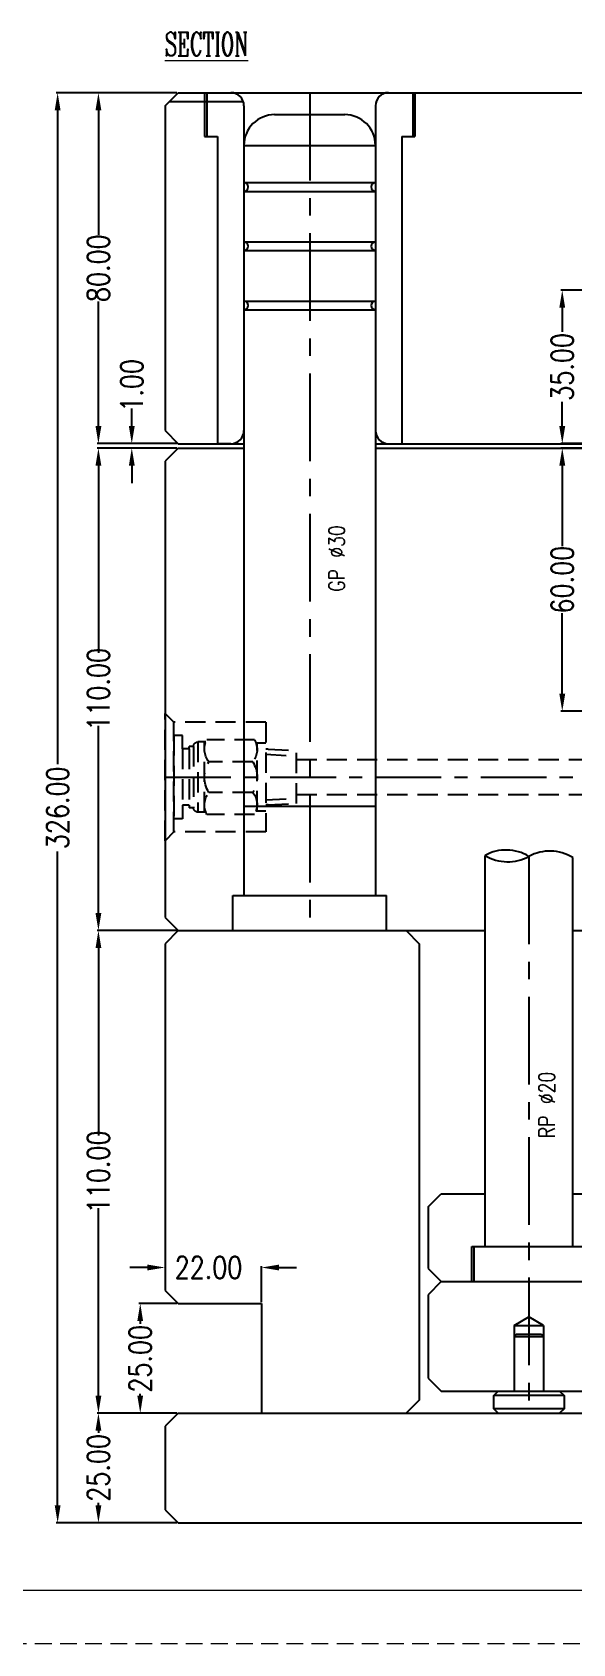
# Model space of a CAD drawing. Header units: millimetres. Extents: x 27300 to 28436, y -21252 to -20448.
# Drawn here: x 27703.4 to 27826.7, y -21251.8 to -20884.4 of the extents above; entities that cross this region are included whole.
import ezdxf

# ---------------------------------------------------------------- set-up
doc = ezdxf.new("R2010")
doc.units = ezdxf.units.MM
doc.header["$LTSCALE"] = 8
for name, pattern in [('CENTER', [2, 1.25, -0.25, 0.25, -0.25]), ('DASHED', [0.75, 0.5, -0.25]), ('HIDDEN', [0.375, 0.25, -0.125])]:
    doc.linetypes.add(name, pattern=pattern)
doc.layers.get('DEFPOINTS').update_dxf_attribs({"color": 6})
doc.layers.add('dim', color=3, linetype='Continuous', lineweight=15)
doc.layers.add('MBOM-ASSIS-LAYER', color=71, linetype='Continuous', lineweight=9)
doc.layers.add('text', color=7, linetype='Continuous')
doc.layers.add('WT', color=4, linetype='Continuous')
doc.styles.add('ROMANC', font='RomanC.ttf', dxfattribs={"width": 0.8, "height": 7})
doc.styles.get("Standard").update_dxf_attribs({"font": 'txt.shx', "width": 0.8, "bigfont": 'chineset.shx'})
doc.dimstyles.new('ISO-25', dxfattribs={"dimtxt": 5, "dimasz": 4, "dimexe": 0.3, "dimexo": 0.3, "dimtad": 0, "dimzin": 1, "dimdsep": 46, "dimtxsty": 'Standard', "dimcen": 0, "dimclrd": 3, "dimclre": 3, "dimclrt": 3, "dimazin": 0, "dimtfac": 1, "dimtofl": 0, "dimtmove": 0, "dimatfit": 0, "dimfxl": 0, "dimarcsym": 0})

# ---------------------------------------------------------------- blocks, each defined once
blk = doc.blocks.new('*D26352')
at = {"layer": 'DEFPOINTS', "color": 0}
for p in [(27726.08, -20978.23), (27736.66, -20978.23), (27736.66, -20979.23)]:
    blk.add_point(p, dxfattribs=at)
at = {"layer": 'dim', "color": 3, "lineweight": -2}
for p, q in [((27726.08, -20974.23), (27726.08, -20970.23)), ((27736.36, -20978.23), (27725.78, -20978.23)), ((27736.36, -20979.23), (27725.78, -20979.23)), ((27726.08, -20983.23), (27726.08, -20987.23))]:
    blk.add_line(p, q, dxfattribs=at)
at = {"layer": 'dim', "color": 3}
for points in [[(27725.42, -20974.23), (27726.75, -20974.23), (27726.08, -20978.23)], [(27726.75, -20983.23), (27725.42, -20983.23), (27726.08, -20979.23)]]:
    blk.add_solid(points, dxfattribs=at)
at = {"layer": 'dim', "color": 3, "insert": (27726.08, -20964.94), "char_height": 5, "attachment_point": 5, "rotation": 90}
blk.add_mtext('1.00', dxfattribs=at)
blk = doc.blocks.new('*D26353')
at = {"layer": 'DEFPOINTS', "color": 0}
for p in [(27718.47, -20898.23), (27736.66, -20898.23), (27736.66, -20978.23)]:
    blk.add_point(p, dxfattribs=at)
at = {"layer": 'dim', "color": 3, "lineweight": -2}
for p, q in [((27736.36, -20898.23), (27718.17, -20898.23)), ((27718.47, -20902.23), (27718.47, -20930.61)), ((27718.47, -20974.23), (27718.47, -20945.86)), ((27736.36, -20978.23), (27718.17, -20978.23))]:
    blk.add_line(p, q, dxfattribs=at)
at = {"layer": 'dim', "color": 3}
for points in [[(27719.14, -20902.23), (27717.81, -20902.23), (27718.47, -20898.23)], [(27717.81, -20974.23), (27719.14, -20974.23), (27718.47, -20978.23)]]:
    blk.add_solid(points, dxfattribs=at)
at = {"layer": 'dim', "color": 3, "insert": (27718.47, -20938.23), "char_height": 5, "attachment_point": 5, "rotation": 90}
blk.add_mtext('80.00', dxfattribs=at)
blk = doc.blocks.new('*D26354')
at = {"layer": 'DEFPOINTS', "color": 0}
for p in [(27718.47, -20979.23), (27736.66, -20979.23), (27736.66, -21089.23)]:
    blk.add_point(p, dxfattribs=at)
at = {"layer": 'dim', "color": 3, "lineweight": -2}
for p, q in [((27736.36, -20979.23), (27718.17, -20979.23)), ((27718.47, -20983.23), (27718.47, -21025.94)), ((27718.47, -21085.23), (27718.47, -21042.52)), ((27736.36, -21089.23), (27718.17, -21089.23))]:
    blk.add_line(p, q, dxfattribs=at)
at = {"layer": 'dim', "color": 3}
for points in [[(27719.14, -20983.23), (27717.81, -20983.23), (27718.47, -20979.23)], [(27717.81, -21085.23), (27719.14, -21085.23), (27718.47, -21089.23)]]:
    blk.add_solid(points, dxfattribs=at)
at = {"layer": 'dim', "color": 3, "insert": (27718.47, -21034.23), "char_height": 5, "attachment_point": 5, "rotation": 90}
blk.add_mtext('110.00', dxfattribs=at)
blk = doc.blocks.new('*D26355')
at = {"layer": 'DEFPOINTS', "color": 0}
for p in [(27718.47, -21089.23), (27736.66, -21089.23), (27736.66, -21199.23)]:
    blk.add_point(p, dxfattribs=at)
at = {"layer": 'dim', "color": 3, "lineweight": -2}
for p, q in [((27736.36, -21089.23), (27718.17, -21089.23)), ((27718.47, -21093.23), (27718.47, -21135.94)), ((27718.47, -21195.23), (27718.47, -21152.52)), ((27736.36, -21199.23), (27718.17, -21199.23))]:
    blk.add_line(p, q, dxfattribs=at)
at = {"layer": 'dim', "color": 3}
for points in [[(27719.14, -21093.23), (27717.81, -21093.23), (27718.47, -21089.23)], [(27717.81, -21195.23), (27719.14, -21195.23), (27718.47, -21199.23)]]:
    blk.add_solid(points, dxfattribs=at)
at = {"layer": 'dim', "color": 3, "insert": (27718.47, -21144.23), "char_height": 5, "attachment_point": 5, "rotation": 90}
blk.add_mtext('110.00', dxfattribs=at)
blk = doc.blocks.new('*D26356')
at = {"layer": 'DEFPOINTS', "color": 0}
for p in [(27718.47, -21199.23), (27736.66, -21199.23), (27736.66, -21224.23)]:
    blk.add_point(p, dxfattribs=at)
at = {"layer": 'dim', "color": 3, "lineweight": -2}
for p, q in [((27736.36, -21199.23), (27718.17, -21199.23)), ((27718.47, -21203.23), (27718.47, -21203.75)), ((27718.47, -21220.23), (27718.47, -21219.67)), ((27736.36, -21224.23), (27718.17, -21224.23))]:
    blk.add_line(p, q, dxfattribs=at)
at = {"layer": 'dim', "color": 3}
for points in [[(27719.14, -21203.23), (27717.81, -21203.23), (27718.47, -21199.23)], [(27717.81, -21220.23), (27719.14, -21220.23), (27718.47, -21224.23)]]:
    blk.add_solid(points, dxfattribs=at)
at = {"layer": 'dim', "color": 3, "insert": (27718.47, -21211.71), "char_height": 5, "attachment_point": 5, "rotation": 90}
blk.add_mtext('25.00', dxfattribs=at)
blk = doc.blocks.new('*D26357')
at = {"layer": 'DEFPOINTS', "color": 0}
for p in [(27709.17, -20898.23), (27736.66, -20898.23), (27736.66, -21224.23)]:
    blk.add_point(p, dxfattribs=at)
at = {"layer": 'dim', "color": 3, "lineweight": -2}
for p, q in [((27736.36, -20898.23), (27708.87, -20898.23)), ((27709.17, -20902.23), (27709.17, -21051.27)), ((27709.17, -21220.23), (27709.17, -21071.19)), ((27736.36, -21224.23), (27708.87, -21224.23))]:
    blk.add_line(p, q, dxfattribs=at)
at = {"layer": 'dim', "color": 3}
for points in [[(27709.84, -20902.23), (27708.51, -20902.23), (27709.17, -20898.23)], [(27708.51, -21220.23), (27709.84, -21220.23), (27709.17, -21224.23)]]:
    blk.add_solid(points, dxfattribs=at)
at = {"layer": 'dim', "color": 3, "insert": (27709.17, -21061.23), "char_height": 5, "attachment_point": 5, "rotation": 90}
blk.add_mtext('326.00', dxfattribs=at)
blk = doc.blocks.new('*D26358')
at = {"layer": 'DEFPOINTS', "color": 0}
for p in [(27728.01, -21174.23), (27736.66, -21174.23), (27736.66, -21199.23)]:
    blk.add_point(p, dxfattribs=at)
at = {"layer": 'dim', "color": 3, "lineweight": -2}
for p, q in [((27736.36, -21174.23), (27727.71, -21174.23)), ((27728.01, -21178.23), (27728.01, -21178.88)), ((27728.01, -21195.23), (27728.01, -21194.8)), ((27736.36, -21199.23), (27727.71, -21199.23))]:
    blk.add_line(p, q, dxfattribs=at)
at = {"layer": 'dim', "color": 3}
for points in [[(27728.67, -21178.23), (27727.34, -21178.23), (27728.01, -21174.23)], [(27727.34, -21195.23), (27728.67, -21195.23), (27728.01, -21199.23)]]:
    blk.add_solid(points, dxfattribs=at)
at = {"layer": 'dim', "color": 3, "insert": (27728.01, -21186.84), "char_height": 5, "attachment_point": 5, "rotation": 90}
blk.add_mtext('25.00', dxfattribs=at)
blk = doc.blocks.new('*D26368')
at = {"layer": 'DEFPOINTS', "color": 0}
for p in [(27733.66, -21166.03), (27755.66, -21166.03), (27755.66, -21174.23)]:
    blk.add_point(p, dxfattribs=at)
at = {"layer": 'dim', "color": 3, "lineweight": -2}
for p, q in [((27729.66, -21166.03), (27725.66, -21166.03)), ((27733.66, -21165.73), (27733.66, -21165.73)), ((27755.66, -21173.93), (27755.66, -21165.73)), ((27759.66, -21166.03), (27763.66, -21166.03))]:
    blk.add_line(p, q, dxfattribs=at)
at = {"layer": 'dim', "color": 3}
for points in [[(27729.66, -21166.69), (27729.66, -21165.36), (27733.66, -21166.03)], [(27759.66, -21165.36), (27759.66, -21166.69), (27755.66, -21166.03)]]:
    blk.add_solid(points, dxfattribs=at)
at = {"layer": 'dim', "color": 3, "insert": (27743.58, -21166.03), "char_height": 5, "attachment_point": 5}
blk.add_mtext('22.00', dxfattribs=at)
blk = doc.blocks.new('*D26513')
at = {"layer": 'DEFPOINTS', "color": 0}
for p in [(27838.66, -20943.23), (27824.26, -20978.23), (27838.66, -20978.23)]:
    blk.add_point(p, dxfattribs=at)
at = {"layer": 'dim', "color": 3, "lineweight": -2}
for p, q in [((27838.36, -20943.23), (27823.96, -20943.23)), ((27824.26, -20947.23), (27824.26, -20952.77)), ((27824.26, -20974.23), (27824.26, -20968.69)), ((27838.36, -20978.23), (27823.96, -20978.23))]:
    blk.add_line(p, q, dxfattribs=at)
at = {"layer": 'dim', "color": 3}
for points in [[(27824.93, -20947.23), (27823.59, -20947.23), (27824.26, -20943.23)], [(27823.59, -20974.23), (27824.93, -20974.23), (27824.26, -20978.23)]]:
    blk.add_solid(points, dxfattribs=at)
at = {"layer": 'dim', "color": 3, "insert": (27824.26, -20960.73), "char_height": 5, "attachment_point": 5, "rotation": 90}
blk.add_mtext('35.00', dxfattribs=at)
blk = doc.blocks.new('*D26514')
at = {"layer": 'DEFPOINTS', "color": 0}
for p in [(27824.26, -20979.23), (27838.66, -20979.23), (27838.66, -21039.23)]:
    blk.add_point(p, dxfattribs=at)
at = {"layer": 'dim', "color": 3, "lineweight": -2}
for p, q in [((27838.36, -20979.23), (27823.96, -20979.23)), ((27824.26, -20983.23), (27824.26, -21001.61)), ((27824.26, -21035.23), (27824.26, -21016.86)), ((27838.36, -21039.23), (27823.96, -21039.23))]:
    blk.add_line(p, q, dxfattribs=at)
at = {"layer": 'dim', "color": 3}
for points in [[(27824.93, -20983.23), (27823.59, -20983.23), (27824.26, -20979.23)], [(27823.59, -21035.23), (27824.93, -21035.23), (27824.26, -21039.23)]]:
    blk.add_solid(points, dxfattribs=at)
at = {"layer": 'dim', "color": 3, "insert": (27824.26, -21009.23), "char_height": 5, "attachment_point": 5, "rotation": 90}
blk.add_mtext('60.00', dxfattribs=at)
blk = doc.blocks.new('20100617.142056')
at = {"layer": 'MBOM-ASSIS-LAYER'}
blk.add_line((-12.7, 12.7), (-1176.3, 12.7), dxfattribs=at)
at = {"layer": 'MBOM-ASSIS-LAYER', "linetype": 'DASHED'}
blk.add_line((0, 0), (-1189, 0), dxfattribs=at)
blk = doc.blocks.new('20160903.151524')
at = {"layer": 'WT', "color": 125, "linetype": 'HIDDEN', "ltscale": 2.3}
for p, q in [((-6.35, 23.56), (-6.01, 30)), ((-6.01, 30), (6.01, 30)), ((-5.19, 23), (-4.82, 30)), ((5.19, 23), (4.82, 30)), ((6.35, 23.56), (6.01, 30)), ((12.5, 23), (-12.5, 23)), ((-12.5, 23), (-12.5, 2)), ((-7.75, 23), (-7.75, 20.77)), ((-6.35, 23.56), (-6.35, 23)), ((6.35, 23.56), (6.35, 23)), ((7.75, 23), (7.75, 20.77)), ((12.5, 23), (12.5, 2)), ((-8.5, 20.43), (-8.5, 9.57)), ((-7.75, 21), (7.75, 21)), ((-3.5, 20.01), (-3.5, 9.99)), ((3.5, 20.01), (3.5, 9.99)), ((8.5, 20.43), (8.5, 9.57)), ((-8, 9.33), (-8, 7.51)), ((-8, 9), (8, 9)), ((8, 7.51), (-8, 7.51)), ((8, 9.33), (8, 7.51)), ((-9.5, 4.01), (-9.5, 2)), ((-6.4, 4.01), (-9.5, 4.01)), ((7, 6.51), (-7, 6.51)), ((-7, 6.51), (-7, 5.51)), ((-6.4, 5.51), (-7, 5.51)), ((-6.4, 5.51), (-7, 5.51)), ((6.4, 5.51), (-6.4, 5.51)), ((-6.4, 5.51), (-6.4, 4.01)), ((6.4, 4.01), (-6.4, 4.01)), ((6.4, 5.51), (6.4, 4.01)), ((6.4, 5.51), (7, 5.51)), ((6.4, 5.51), (7, 5.51)), ((6.4, 4.01), (9.5, 4.01)), ((7, 6.51), (7, 5.51)), ((9.5, 4.01), (9.5, 2)), ((-12.5, 2), (-14.5, 0)), ((-14.5, 0), (14.5, 0)), ((-12.5, 2), (12.5, 2)), ((9.5, 2), (-9.5, 2)), ((12.5, 2), (14.5, 0))]:
    blk.add_line(p, q, dxfattribs=at)
at = {"layer": 'WT', "color": 125, "linetype": 'CENTER', "ltscale": 1.5}
blk.add_line((0, 0), (0, 30), dxfattribs=at)
at = {"layer": 'WT', "color": 125, "linetype": 'HIDDEN', "ltscale": 2.3}
for centre, radius, start, end in [((-6.32, 16.53), 4.47, 50.9817, 119.248), ((0, 14.34), 6.66, 58.3016, 121.6984), ((6.32, 16.53), 4.47, 60.752, 129.0183), ((-6.32, 13.47), 4.47, 240.752, 309.0183), ((-7, 7.51), 1, 180, 270), ((0, 15.66), 6.66, 238.3016, 301.6984), ((6.32, 13.47), 4.47, 230.9817, 299.248), ((7, 7.51), 1, 270, 0)]:
    blk.add_arc(centre, radius, start, end, dxfattribs=at)

msp = doc.modelspace()

# ---------------------------------------------------------------- linework, layer by layer
at = {"linetype": 'Continuous'}
for p, q in [((27733.661, -20901.231), (27736.661, -20898.231)), ((27736.661, -20898.231), (28030.661, -20898.231)), ((27742.661, -20898.231), (27742.661, -20908.231)), ((27743.161, -20898.231), (27743.161, -20908.231)), ((27790.161, -20898.231), (27790.161, -20908.231)), ((27790.661, -20898.231), (27790.661, -20908.231)), ((27733.661, -20901.231), (27733.661, -20975.231)), ((27734.661, -20900.231), (27751.49, -20900.231)), ((27751.661, -20901.231), (27751.661, -21081.231)), ((27781.661, -20901.231), (27781.661, -21081.231)), ((27742.661, -20908.231), (27745.661, -20908.231)), ((27745.661, -20908.231), (27745.661, -20978.231)), ((27787.661, -20908.231), (27787.661, -20978.231)), ((27787.661, -20908.231), (27790.661, -20908.231)), ((27751.661, -20918.717), (27781.661, -20918.717)), ((27751.661, -20920.717), (27781.661, -20920.717)), ((27751.661, -20932.217), (27781.661, -20932.217)), ((27751.661, -20934.217), (27781.661, -20934.217)), ((27751.661, -20945.717), (27781.661, -20945.717)), ((27751.661, -20947.717), (27781.661, -20947.717)), ((27733.661, -20975.231), (27736.661, -20978.231)), ((27736.661, -20979.231), (27733.661, -20982.231)), ((27736.661, -20978.231), (27751.661, -20978.231)), ((27736.661, -20979.231), (27751.661, -20979.231)), ((27781.661, -20978.231), (27838.661, -20978.231)), ((27781.661, -20979.231), (27838.661, -20979.231)), ((27733.661, -20982.231), (27733.661, -21086.231)), ((27733.661, -21086.231), (27736.661, -21089.231)), ((27736.661, -21089.231), (27733.661, -21092.231)), ((27736.661, -21089.231), (27806.661, -21089.231)), ((27788.661, -21089.231), (27791.661, -21092.231)), ((27826.661, -21089.231), (27996.661, -21089.231)), ((27733.661, -21092.231), (27733.661, -21171.231)), ((27791.661, -21092.231), (27791.661, -21196.231)), ((27793.661, -21152.231), (27796.661, -21149.231)), ((27793.661, -21152.231), (27793.661, -21166.231)), ((27796.661, -21149.231), (27806.661, -21149.231)), ((27826.661, -21149.231), (27970.661, -21149.231)), ((27793.661, -21166.231), (27796.661, -21169.231)), ((27796.661, -21169.231), (27793.661, -21172.231)), ((27796.661, -21169.231), (27970.661, -21169.231)), ((27733.661, -21171.231), (27736.661, -21174.231)), ((27736.661, -21174.231), (27755.661, -21174.231)), ((27755.661, -21174.231), (27755.661, -21199.231)), ((27793.661, -21172.231), (27793.661, -21191.231)), ((27813.311, -21179.231), (27816.661, -21177.297)), ((27820.011, -21179.231), (27816.661, -21177.297)), ((27813.311, -21179.231), (27820.011, -21179.231)), ((27813.311, -21179.231), (27813.311, -21194.231)), ((27813.811, -21181.231), (27813.311, -21181.731)), ((27813.811, -21181.231), (27819.511, -21181.231)), ((27819.511, -21181.231), (27820.011, -21181.731)), ((27820.011, -21179.231), (27820.011, -21194.231)), ((27813.311, -21181.731), (27820.011, -21181.731)), ((27793.661, -21191.231), (27796.661, -21194.231)), ((27791.661, -21196.231), (27788.661, -21199.231)), ((27796.661, -21194.231), (27970.661, -21194.231)), ((27808.661, -21195.231), (27809.661, -21194.231)), ((27808.661, -21198.231), (27808.661, -21195.231)), ((27824.661, -21195.231), (27808.661, -21195.231)), ((27809.661, -21194.231), (27823.661, -21194.231)), ((27823.661, -21194.231), (27824.661, -21195.231)), ((27824.661, -21195.231), (27824.661, -21198.231)), ((27736.661, -21199.231), (27733.661, -21202.231)), ((27736.661, -21199.231), (27996.661, -21199.231)), ((27824.661, -21198.231), (27808.661, -21198.231)), ((27809.661, -21199.231), (27808.661, -21198.231)), ((27809.661, -21199.231), (27823.661, -21199.231)), ((27824.661, -21198.231), (27823.661, -21199.231)), ((27733.661, -21202.231), (27733.661, -21221.231)), ((27733.661, -21221.231), (27736.661, -21224.231)), ((27736.661, -21224.231), (28030.661, -21224.231))]:
    msp.add_line(p, q, dxfattribs=at)
at = {"linetype": 'CENTER', "ltscale": 2}
for p, q in [((27766.661, -20898.231), (27766.661, -21089.231)), ((27816.661, -21072.32), (27816.661, -21199.231))]:
    msp.add_line(p, q, dxfattribs=at)
for p, q in [((27758.661, -20903.231), (27774.661, -20903.231)), ((27751.661, -20910.231), (27781.661, -20910.231)), ((27748.476, -20978.231), (27745.664, -20978.231)), ((27748.661, -20978.231), (27745.664, -20978.231)), ((27784.661, -20978.231), (27787.659, -20978.231)), ((27751.661, -21060.831), (27781.661, -21060.831)), ((27806.661, -21161.231), (27806.661, -21072.076)), ((27826.661, -21161.231), (27826.661, -21072.564)), ((27749.161, -21081.231), (27784.161, -21081.231)), ((27749.161, -21089.231), (27749.161, -21081.231)), ((27784.161, -21089.231), (27784.161, -21081.231)), ((27749.161, -21089.231), (27784.161, -21089.231)), ((27803.661, -21169.231), (27803.661, -21161.231)), ((27803.661, -21161.231), (27829.661, -21161.231)), ((27804.161, -21169.231), (27804.161, -21161.231)), ((27803.661, -21169.231), (27829.661, -21169.231))]:
    msp.add_line(p, q)
at = {"linetype": 'Continuous'}
for centre, radius, start, end in [((27748.661, -20901.231), 3, 0, 90), ((27784.661, -20901.231), 3, 90, 180), ((27751.661, -20919.717), 1, 270, 90), ((27781.661, -20919.717), 1, 90, 270), ((27751.661, -20933.217), 1, 270, 90), ((27781.661, -20933.217), 1, 90, 270), ((27751.661, -20946.717), 1, 270, 90), ((27781.661, -20946.717), 1, 90, 270)]:
    msp.add_arc(centre, radius, start, end, dxfattribs=at)
for centre, radius, start, end in [((27758.661, -20910.231), 7, 90, 180), ((27774.661, -20910.231), 7, 0, 90), ((27748.661, -20975.231), 3, 270, 0), ((27784.661, -20975.231), 3, 180, 270), ((27811.45, -21080.855), 10, 58.59417, 118.61382), ((27821.45, -21081.099), 10, 58.59417, 118.61382), ((27811.872, -21063.541), 10, 238.59417, 298.61382)]:
    msp.add_arc(centre, radius, start, end)
at = {"layer": 'WT', "color": 125, "linetype": 'HIDDEN', "ltscale": 2.3}
for p, q in [((27763.661, -21050.231), (27859.661, -21050.231)), ((27763.661, -21058.231), (27865.661, -21058.231))]:
    msp.add_line(p, q, dxfattribs=at)
at = {"layer": 'WT', "color": 125, "linetype": 'CENTER', "ltscale": 1.5}
msp.add_line((27733.661, -21054.231), (27863.661, -21054.231), dxfattribs=at)

# ---------------------------------------------------------------- block references
at = {"layer": 'MBOM-ASSIS-LAYER', "xscale": 0.9558652676625827, "yscale": 0.9558652676625827, "zscale": 0.9558652676625827}
msp.add_blockref('20100617.142056', (28436.188, -21251.797), dxfattribs=at)
at = {"layer": 'WT', "xscale": -0.9999999999999996, "rotation": -90}
msp.add_blockref('20160903.151524', (27733.661, -21054.231), dxfattribs=at)

# ---------------------------------------------------------------- texts
at = {"layer": 'dim', "style": 'ROMANC', "width": 0.6}
msp.add_text('%%uSECTION', height=5.4, dxfattribs=at).set_placement((27733.613, -20889.842))
at = {"layer": 'text', "char_height": 3.6, "attachment_point": 1, "rotation": 90}
for s, insert, width in [('GP %%c30', (27771.018, -21011.994), 25.66758), ('RP %%c20', (27818.929, -21136.554), 26.6093)]:
    msp.add_mtext(s, dxfattribs=dict(at, insert=insert, width=width))

# ---------------------------------------------------------------- dimensions: what is measured, and where the dimension line sits
at = {"layer": 'dim'}
for base, p1, p2, picture, middle in [((27709.172, -20898.231), (27736.661, -21224.231), (27736.661, -20898.231), '*D26357', (27709.172, -21061.231)), ((27728.008, -21174.231), (27736.661, -21199.231), (27736.661, -21174.231), '*D26358', (27728.008, -21186.839)), ((27718.473, -21199.231), (27736.661, -21224.231), (27736.661, -21199.231), '*D26356', (27718.473, -21211.711))]:
    dim = msp.add_linear_dim(base=base, p1=p1, p2=p2, angle=90, dimstyle='ISO-25', dxfattribs=at)
    dim.commit()
    dim.dimension.update_dxf_attribs({"geometry": picture, "text_midpoint": middle, "dimtype": 160})
for base, p1, p2, picture, middle in [((27718.473, -20898.231), (27736.661, -20978.231), (27736.661, -20898.231), '*D26353', (27718.473, -20938.231)), ((27824.26, -20978.231), (27838.661, -20943.231), (27838.661, -20978.231), '*D26513', (27824.26, -20960.731)), ((27726.083, -20978.231), (27736.661, -20979.231), (27736.661, -20978.231), '*D26352', (27726.083, -20964.939)), ((27718.473, -20979.231), (27736.661, -21089.231), (27736.661, -20979.231), '*D26354', (27718.473, -21034.231)), ((27824.26, -20979.231), (27838.661, -21039.231), (27838.661, -20979.231), '*D26514', (27824.26, -21009.231)), ((27718.473, -21089.231), (27736.661, -21199.231), (27736.661, -21089.231), '*D26355', (27718.473, -21144.231))]:
    dim = msp.add_linear_dim(base=base, p1=p1, p2=p2, angle=90, dimstyle='ISO-25', dxfattribs=at)
    dim.commit()
    dim.dimension.update_dxf_attribs({"geometry": picture, "text_midpoint": middle})
dim = msp.add_linear_dim(base=(27755.661, -21166.027), p1=(27733.661, -21166.027), p2=(27755.661, -21174.231), dimstyle='ISO-25', dxfattribs=at)
dim.commit()
dim.dimension.update_dxf_attribs({"geometry": '*D26368', "text_midpoint": (27743.575, -21166.027), "dimtype": 160})

doc.saveas('drawing.dxf')
